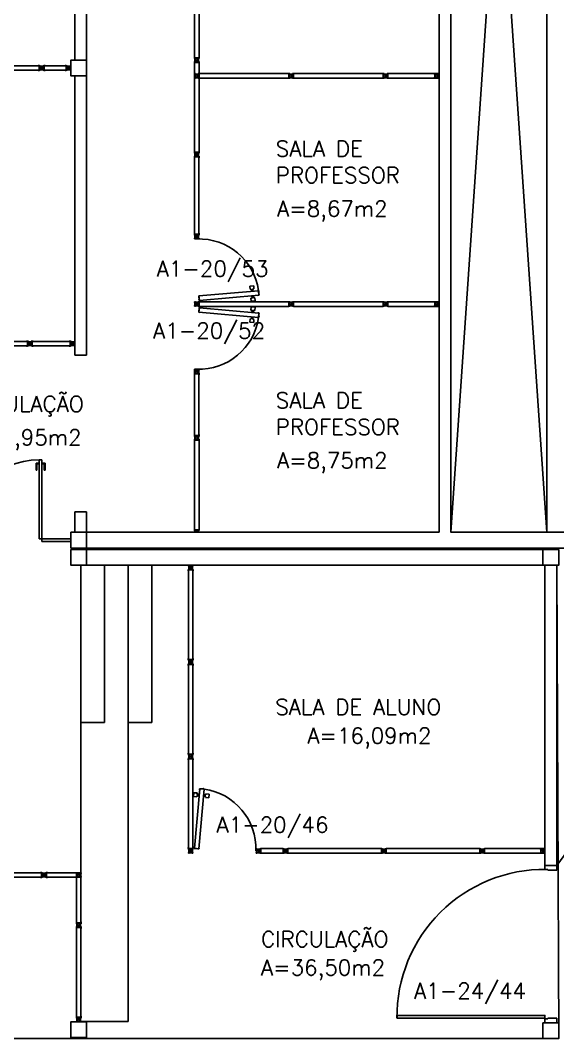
# Model space of a CAD drawing. Header units: centimetres. Extents: x -15 to 273, y 1 to 137.
# Drawn here: x 3.98 to 10.81, y 43.5 to 56.44 of the extents above; entities that cross this region are included whole.
import ezdxf

# ---------------------------------------------------------------- set-up
doc = ezdxf.new("R2010")
doc.units = ezdxf.units.CM
doc.header["$LTSCALE"] = 0.003
doc.header["$MEASUREMENT"] = 0
doc.layers.get('0').update_dxf_attribs({"linetype": 'CONTINUOUS'})
for name, color, linetype in [('ALV', 2, 'CONTINUOUS'), ('AREA', 2, 'CONTINUOUS'), ('COTAS', 1, 'CONTINUOUS'), ('DIV', 2, 'CONTINUOUS'), ('ENDEREÇO NOVO', 2, 'CONTINUOUS'), ('ESTRUT', 2, 'CONTINUOUS'), ('MACANETA', 2, 'CONTINUOUS'), ('PainelFELTRO', 2, 'CONTINUOUS'), ('PISO', 1, 'CONTINUOUS'), ('PL-Áreas-Depto', 2, 'CONTINUOUS'), ('TEXTO', 2, 'CONTINUOUS')]:
    doc.layers.add(name, color=color, linetype=linetype)
doc.styles.add('UNB-100', font='simplex.shx', dxfattribs={"height": 0.2})

# ---------------------------------------------------------------- blocks, each defined once
blk = doc.blocks.new('PDFT')
at = {"color": 1}
for p, q in [((0.318, 0.979), (0.318, 0.889)), ((0.318, 0.979), (0.358, 0.979)), ((0.328, 0.969), (0.328, 0.889)), ((0.328, 0.969), (0.358, 0.969)), ((0.433, 0.979), (0.393, 0.979)), ((0.423, 0.969), (0.393, 0.969)), ((0.423, 0.969), (0.423, 0.889)), ((0.433, 0.979), (0.433, 0.889)), ((2.362, 0.979), (2.362, 0.889)), ((2.362, 0.979), (2.402, 0.979)), ((2.372, 0.969), (2.372, 0.889)), ((2.372, 0.969), (2.402, 0.969)), ((2.477, 0.979), (2.437, 0.979)), ((2.467, 0.969), (2.437, 0.969)), ((2.467, 0.969), (2.467, 0.889)), ((2.477, 0.979), (2.477, 0.889)), ((0.328, 0.889), (0.318, 0.889)), ((0.423, 0.889), (0.433, 0.889)), ((2.372, 0.889), (2.362, 0.889)), ((2.467, 0.889), (2.477, 0.889))]:
    blk.add_line(p, q, dxfattribs=at)
at = {"color": 2}
for p, q in [((0.358, 0.018), (0.358, 1.019)), ((0.358, 1.019), (0.393, 1.019)), ((0.393, 1.019), (0.393, 0.018)), ((2.402, 1.019), (2.402, 0.018)), ((2.437, 1.019), (2.402, 1.019)), ((2.437, 0.018), (2.437, 1.019)), ((0.358, 0.018), (0, 0.017)), ((0, 0.017), (0, -0.017)), ((0.393, 0.018), (0.358, 0.018)), ((0.358, 0.018), (0.358, -0.017)), ((2.402, 0.018), (2.437, 0.018)), ((2.437, 0.017), (2.437, -0.017)), ((2.437, 0.017), (2.805, 0.017)), ((2.805, 0.017), (2.805, -0.017)), ((0, -0.017), (0.358, -0.017)), ((2.437, -0.017), (2.805, -0.017))]:
    blk.add_line(p, q, dxfattribs=at)
at = {"color": 1}
for centre, start, end in [((0.393, 0.018), 0.0837, 90), ((2.402, 0.018), 90, 179.9163)]:
    blk.add_arc(centre, 1.002, start, end, dxfattribs=at)
blk = doc.blocks.new('DIV12')
for p, q in [((-0.005, 0), (0.005, 0)), ((0, -0.005), (0, 0.005)), ((0.024, 0.018), (0.028, 0.018)), ((0.024, 0.018), (0.024, 0.016)), ((0.024, 0.016), (0.028, 0.016)), ((0.028, 0.03), (0.043, 0.03)), ((0.028, 0.018), (0.028, 0.03)), ((0.028, -0.017), (0.028, 0.016)), ((0.03, 0.028), (1.169, 0.028)), ((0.03, -0.029), (0.03, 0.028)), ((0.043, 0.03), (0.043, 0.028)), ((1.157, 0.03), (1.157, 0.028)), ((1.171, 0.03), (1.157, 0.03)), ((1.169, -0.029), (1.169, 0.028)), ((1.171, 0.018), (1.171, 0.03)), ((1.176, 0.018), (1.171, 0.018)), ((1.176, 0.016), (1.171, 0.016)), ((1.171, -0.017), (1.171, 0.016)), ((1.176, 0.018), (1.176, 0.016)), ((1.195, 0), (1.205, 0)), ((1.2, -0.005), (1.2, 0.005)), ((0.024, -0.017), (0.028, -0.017)), ((0.024, -0.017), (0.024, -0.019)), ((0.024, -0.019), (0.028, -0.019)), ((0.028, -0.031), (0.028, -0.019)), ((0.028, -0.031), (0.043, -0.031)), ((0.03, -0.029), (1.169, -0.029)), ((0.043, -0.029), (0.043, -0.031)), ((1.157, -0.029), (1.157, -0.031)), ((1.171, -0.031), (1.157, -0.031)), ((1.176, -0.017), (1.171, -0.017)), ((1.176, -0.019), (1.171, -0.019)), ((1.171, -0.031), (1.171, -0.019)), ((1.176, -0.017), (1.176, -0.019))]:
    blk.add_line(p, q)
blk = doc.blocks.new('MTDIV')
for p, q in [((-0.0285, 0.0185), (-0.0285, 0.0285)), ((-0.0185, 0.0285), (-0.0285, 0.0285)), ((-0.0265, 0.0185), (-0.0285, 0.0185)), ((-0.0265, 0.0235), (-0.0265, 0.0265)), ((-0.0265, 0.0265), (-0.0185, 0.0265)), ((-0.0265, 0.0235), (0.0265, 0.0235)), ((-0.0215, 0.0235), (-0.0265, 0.0235)), ((-0.0265, 0.0185), (-0.0265, 0.0215)), ((-0.0265, 0.0215), (-0.0235, 0.0215)), ((-0.0235, 0.0215), (-0.0235, -0.0215)), ((-0.0215, 0.0235), (-0.0215, 0.0215)), ((-0.0215, 0.0215), (0.0215, 0.0215)), ((-0.0215, 0.0195), (0.0195, 0.0195)), ((-0.0215, 0.0195), (-0.0215, -0.0195)), ((-0.0185, 0.0265), (-0.0185, 0.0285)), ((-0.0049, 0), (0.0049, 0)), ((0, -0.0049), (0, 0.0049)), ((0.0115, 0.0095), (0.0115, 0.0075)), ((0.0195, 0.0095), (0.0115, 0.0095)), ((0.0215, 0.0075), (0.0115, 0.0075)), ((0.0135, 0.0075), (0.0135, 0.0055)), ((0.0215, 0.0055), (0.0135, 0.0055)), ((0.0185, 0.0265), (0.0185, 0.0285)), ((0.0185, 0.0285), (0.0285, 0.0285)), ((0.0185, 0.0265), (0.0265, 0.0265)), ((0.0195, 0.0195), (0.0195, 0.0095)), ((0.0215, 0.0235), (0.0215, 0.0075)), ((0.0215, 0.0235), (0.0265, 0.0235)), ((0.0215, 0.0055), (0.0215, -0.0055)), ((0.0235, 0.0215), (0.0235, -0.0215)), ((0.0265, 0.0215), (0.0235, 0.0215)), ((0.0265, 0.0235), (0.0265, 0.0265)), ((0.0265, 0.0185), (0.0265, 0.0215)), ((0.0265, 0.0185), (0.0285, 0.0185)), ((0.0285, 0.0185), (0.0285, 0.0285)), ((-0.0285, -0.0185), (-0.0285, -0.0285)), ((-0.0285, -0.0185), (-0.0265, -0.0185)), ((-0.0185, -0.0285), (-0.0285, -0.0285)), ((-0.0265, -0.0185), (-0.0265, -0.0215)), ((-0.0265, -0.0215), (-0.0235, -0.0215)), ((0.0265, -0.0235), (-0.0265, -0.0235)), ((-0.0265, -0.0235), (-0.0265, -0.0265)), ((-0.0215, -0.0235), (-0.0265, -0.0235)), ((-0.0185, -0.0265), (-0.0265, -0.0265)), ((-0.0215, -0.0195), (0.0195, -0.0195)), ((-0.0215, -0.0215), (0.0215, -0.0215)), ((-0.0215, -0.0215), (-0.0215, -0.0235)), ((-0.0185, -0.0265), (-0.0185, -0.0285)), ((0.0115, -0.0075), (0.0115, -0.0095)), ((0.0215, -0.0075), (0.0115, -0.0075)), ((0.0195, -0.0095), (0.0115, -0.0095)), ((0.0135, -0.0055), (0.0135, -0.0075)), ((0.0215, -0.0055), (0.0135, -0.0055)), ((0.0185, -0.0265), (0.0185, -0.0285)), ((0.0265, -0.0265), (0.0185, -0.0265)), ((0.0185, -0.0285), (0.0285, -0.0285)), ((0.0195, -0.0095), (0.0195, -0.0195)), ((0.0215, -0.0075), (0.0215, -0.0235)), ((0.0215, -0.0235), (0.0265, -0.0235)), ((0.0265, -0.0215), (0.0235, -0.0215)), ((0.0265, -0.0185), (0.0265, -0.0215)), ((0.0285, -0.0185), (0.0265, -0.0185)), ((0.0265, -0.0235), (0.0265, -0.0265)), ((0.0285, -0.0185), (0.0285, -0.0285))]:
    blk.add_line(p, q)
blk = doc.blocks.new('PLXD')
at = {"color": 2}
for p, q in [((-0.172, 0.786), (-0.161, 0.787)), ((-0.172, 0.786), (-0.171, 0.772)), ((-0.17, 0.784), (-0.114, 0.789)), ((-0.17, 0.784), (-0.103, 0.028)), ((-0.159, 0.792), (-0.161, 0.792)), ((-0.161, 0.792), (-0.161, 0.787)), ((-0.159, 0.792), (-0.159, 0.787)), ((-0.159, 0.787), (-0.126, 0.79)), ((-0.124, 0.795), (-0.126, 0.795)), ((-0.124, 0.795), (-0.124, 0.79)), ((-0.124, 0.79), (-0.112, 0.791)), ((-0.114, 0.789), (-0.046, 0.033)), ((-0.112, 0.791), (-0.11, 0.777)), ((-0.169, 0.772), (-0.171, 0.772)), ((-0.105, 0.026), (-0.106, 0.04)), ((-0.104, 0.04), (-0.106, 0.04)), ((-0.105, 0.026), (-0.093, 0.027)), ((-0.103, 0.028), (-0.046, 0.033)), ((-0.092, 0.022), (-0.093, 0.027)), ((-0.09, 0.022), (-0.092, 0.022)), ((-0.091, 0.027), (-0.058, 0.03)), ((-0.09, 0.022), (-0.091, 0.027)), ((-0.057, 0.025), (-0.058, 0.03)), ((-0.055, 0.025), (-0.057, 0.025)), ((-0.056, 0.03), (-0.044, 0.031)), ((-0.055, 0.025), (-0.056, 0.03)), ((-0.045, 0.045), (-0.047, 0.045)), ((-0.044, 0.031), (-0.045, 0.045)), ((-0.008, 0), (0.006, 0)), ((0, 0.007), (0, -0.006))]:
    blk.add_line(p, q, dxfattribs=at)
for p, q in [((-0.126, 0.795), (-0.126, 0.79)), ((-0.11, 0.777), (-0.112, 0.777))]:
    blk.add_line(p, q)
at = {"color": 1}
for p, q in [((-0.194, 0.727), (-0.233, 0.723)), ((-0.229, 0.673), (-0.233, 0.723)), ((-0.189, 0.677), (-0.229, 0.673)), ((-0.192, 0.712), (-0.194, 0.727)), ((-0.164, 0.714), (-0.192, 0.712)), ((-0.162, 0.694), (-0.19, 0.692)), ((-0.189, 0.677), (-0.19, 0.692)), ((-0.107, 0.719), (-0.079, 0.722)), ((-0.106, 0.7), (-0.077, 0.702)), ((-0.08, 0.737), (-0.041, 0.74)), ((-0.079, 0.722), (-0.08, 0.737)), ((-0.076, 0.687), (-0.077, 0.702)), ((-0.076, 0.687), (-0.036, 0.691)), ((-0.036, 0.691), (-0.041, 0.74))]:
    blk.add_line(p, q, dxfattribs=at)
blk.add_arc((-0.064, 0.029), 0.764, 98.125, 182.1419, dxfattribs=at)
blk = doc.blocks.new('DIV125')
for p, q in [((0, -0.011), (0, 0.011)), ((0.024, 0.018), (0.028, 0.018)), ((0.024, 0.018), (0.024, 0.016)), ((0.024, 0.016), (0.028, 0.016)), ((0.028, 0.03), (0.043, 0.03)), ((0.028, 0.018), (0.028, 0.03)), ((0.028, -0.017), (0.028, 0.016)), ((0.03, 0.028), (1.219, 0.028)), ((0.03, -0.029), (0.03, 0.028)), ((0.043, 0.03), (0.043, 0.028)), ((1.221, 0.03), (1.207, 0.03)), ((1.207, 0.03), (1.207, 0.028)), ((1.219, -0.029), (1.219, 0.028)), ((1.221, 0.018), (1.221, 0.03)), ((1.226, 0.018), (1.221, 0.018)), ((1.221, -0.017), (1.221, 0.016)), ((1.226, 0.016), (1.221, 0.016)), ((1.226, 0.018), (1.226, 0.016)), ((1.25, -0.011), (1.25, 0.011)), ((0.01, 0), (-0.012, 0)), ((0.024, -0.017), (0.028, -0.017)), ((0.024, -0.017), (0.024, -0.019)), ((0.024, -0.019), (0.028, -0.019)), ((0.028, -0.031), (0.028, -0.019)), ((0.028, -0.031), (0.043, -0.031)), ((0.03, -0.029), (1.219, -0.029)), ((0.043, -0.029), (0.043, -0.031)), ((1.207, -0.029), (1.207, -0.031)), ((1.221, -0.031), (1.207, -0.031)), ((1.226, -0.017), (1.221, -0.017)), ((1.221, -0.031), (1.221, -0.019)), ((1.226, -0.019), (1.221, -0.019)), ((1.226, -0.017), (1.226, -0.019)), ((1.24, 0), (1.262, 0))]:
    blk.add_line(p, q)

msp = doc.modelspace()

# ---------------------------------------------------------------- linework, layer by layer
at = {"color": 1}
for p, q in [((10.676, 49.937), (9.457, 67.737)), ((10.676, 67.737), (9.457, 49.937))]:
    msp.add_line(p, q, dxfattribs=at)
at = {"color": 2}
for p, q in [((10.652, 45.703), (10.802, 45.703)), ((10.652, 45.653), (10.652, 45.703)), ((10.802, 45.703), (10.802, 45.643)), ((10.687, 45.653), (10.652, 45.653)), ((10.687, 45.643), (10.687, 45.653)), ((10.802, 45.643), (10.687, 45.643)), ((10.652, 43.753), (10.652, 43.703)), ((10.687, 43.753), (10.652, 43.753)), ((10.687, 43.763), (10.687, 43.753)), ((10.802, 43.763), (10.687, 43.763)), ((10.802, 43.703), (10.802, 43.763)), ((10.652, 43.703), (10.802, 43.703))]:
    msp.add_line(p, q, dxfattribs=at)
at = {"layer": 'ALV'}
for p, q in [((10.676, 67.737), (10.676, 49.937)), ((4.677, 61.737), (4.677, 55.928)), ((4.827, 61.737), (4.827, 55.928)), ((4.677, 55.737), (4.677, 52.186)), ((4.827, 55.737), (4.827, 52.186)), ((4.677, 50.197), (4.677, 49.937)), ((4.827, 50.197), (4.827, 49.937)), ((4.627, 49.937), (4.627, 49.737)), ((4.827, 49.937), (9.307, 49.937)), ((4.827, 49.937), (4.827, 49.737)), ((9.457, 49.937), (16.677, 49.937)), ((4.827, 49.737), (16.827, 49.737)), ((4.827, 49.717), (10.627, 49.717)), ((4.827, 49.517), (10.627, 49.517)), ((10.802, 49.517), (10.802, 45.703))]:
    msp.add_line(p, q, dxfattribs=at)
at = {"layer": 'ALV', "color": 2}
for p, q in [((10.652, 49.517), (10.652, 45.703)), ((10.652, 45.703), (10.802, 45.703))]:
    msp.add_line(p, q, dxfattribs=at)
at = {"layer": 'COTAS'}
msp.add_line((13.627, 49.567), (10.802, 45.703), dxfattribs=at)
at = {"layer": 'DIV'}
for p, q in [((4.25, 55.837), (4.26, 55.837)), ((4.255, 55.831), (4.255, 55.842)), ((4.279, 55.855), (4.279, 55.853)), ((4.279, 55.855), (4.284, 55.855)), ((4.279, 55.853), (4.284, 55.853)), ((4.279, 55.82), (4.279, 55.818)), ((4.279, 55.82), (4.284, 55.82)), ((4.279, 55.818), (4.284, 55.818)), ((4.284, 55.855), (4.284, 55.867)), ((4.284, 55.867), (4.298, 55.867)), ((4.284, 55.82), (4.284, 55.853)), ((4.284, 55.806), (4.284, 55.818)), ((4.284, 55.806), (4.298, 55.806)), ((4.286, 55.808), (4.286, 55.865)), ((4.286, 55.865), (4.566, 55.865)), ((4.286, 55.808), (4.566, 55.808)), ((4.298, 55.867), (4.298, 55.865)), ((4.298, 55.808), (4.298, 55.806)), ((4.568, 55.867), (4.554, 55.867)), ((4.554, 55.867), (4.554, 55.865)), ((4.554, 55.808), (4.554, 55.806)), ((4.568, 55.806), (4.554, 55.806)), ((4.566, 55.808), (4.566, 55.865)), ((4.568, 55.855), (4.568, 55.867)), ((4.573, 55.855), (4.568, 55.855)), ((4.568, 55.82), (4.568, 55.853)), ((4.573, 55.853), (4.568, 55.853)), ((4.573, 55.82), (4.568, 55.82)), ((4.568, 55.806), (4.568, 55.818)), ((4.573, 55.818), (4.568, 55.818)), ((4.573, 55.855), (4.573, 55.853)), ((4.573, 55.82), (4.573, 55.818)), ((4.592, 55.837), (4.602, 55.837)), ((4.597, 55.831), (4.597, 55.842)), ((8.622, 55.737), (8.632, 55.737)), ((8.627, 55.731), (8.627, 55.742)), ((8.65, 55.755), (8.655, 55.755)), ((8.65, 55.755), (8.65, 55.753)), ((8.65, 55.753), (8.655, 55.753)), ((8.65, 55.72), (8.655, 55.72)), ((8.65, 55.72), (8.65, 55.718)), ((8.65, 55.718), (8.655, 55.718)), ((8.655, 55.767), (8.67, 55.767)), ((8.655, 55.755), (8.655, 55.767)), ((8.655, 55.72), (8.655, 55.753)), ((8.655, 55.706), (8.655, 55.718)), ((8.655, 55.706), (8.67, 55.706)), ((8.657, 55.765), (9.307, 55.765)), ((8.657, 55.708), (8.657, 55.765)), ((8.657, 55.708), (9.307, 55.708)), ((8.67, 55.767), (8.67, 55.765)), ((8.67, 55.708), (8.67, 55.706)), ((6.232, 54.737), (6.222, 54.737)), ((6.232, 54.737), (6.222, 54.737)), ((6.227, 54.731), (6.227, 54.742)), ((6.227, 54.731), (6.227, 54.742)), ((6.208, 54.708), (6.196, 54.708)), ((6.196, 54.708), (6.196, 54.694)), ((6.196, 54.708), (6.196, 54.694)), ((6.208, 54.708), (6.196, 54.708)), ((6.196, 54.694), (6.198, 54.694)), ((6.196, 54.694), (6.198, 54.694)), ((6.255, 54.706), (6.198, 54.706)), ((6.198, 53.724), (6.198, 54.706)), ((6.255, 54.706), (6.198, 54.706)), ((6.208, 54.713), (6.21, 54.713)), ((6.208, 54.713), (6.208, 54.708)), ((6.208, 54.713), (6.208, 54.708)), ((6.208, 54.713), (6.21, 54.713)), ((6.21, 54.713), (6.21, 54.708)), ((6.21, 54.713), (6.21, 54.708)), ((6.243, 54.708), (6.21, 54.708)), ((6.243, 54.708), (6.21, 54.708)), ((6.243, 54.713), (6.245, 54.713)), ((6.243, 54.713), (6.243, 54.708)), ((6.243, 54.713), (6.243, 54.708)), ((6.243, 54.713), (6.245, 54.713)), ((6.245, 54.713), (6.245, 54.708)), ((6.245, 54.713), (6.245, 54.708)), ((6.257, 54.708), (6.245, 54.708)), ((6.257, 54.708), (6.245, 54.708)), ((6.255, 53.724), (6.255, 54.706)), ((6.255, 54.694), (6.257, 54.694)), ((6.255, 54.694), (6.257, 54.694)), ((6.257, 54.708), (6.257, 54.694)), ((6.257, 54.708), (6.257, 54.694)), ((6.196, 53.737), (6.198, 53.737)), ((6.196, 53.722), (6.196, 53.737)), ((6.208, 53.722), (6.196, 53.722)), ((6.255, 53.724), (6.198, 53.724)), ((6.208, 53.717), (6.208, 53.722)), ((6.208, 53.717), (6.21, 53.717)), ((6.21, 53.717), (6.21, 53.722)), ((6.243, 53.722), (6.21, 53.722)), ((6.243, 53.717), (6.243, 53.722)), ((6.243, 53.717), (6.245, 53.717)), ((6.245, 53.717), (6.245, 53.722)), ((6.257, 53.722), (6.245, 53.722)), ((6.255, 53.737), (6.257, 53.737)), ((6.257, 53.722), (6.257, 53.737)), ((6.232, 53.694), (6.222, 53.694)), ((6.227, 53.689), (6.227, 53.699)), ((6.227, 53.689), (6.227, 53.699)), ((8.622, 52.837), (8.632, 52.837)), ((8.627, 52.831), (8.627, 52.842)), ((8.65, 52.855), (8.655, 52.855)), ((8.65, 52.855), (8.65, 52.853)), ((8.65, 52.853), (8.655, 52.853)), ((8.65, 52.82), (8.655, 52.82)), ((8.65, 52.82), (8.65, 52.818)), ((8.65, 52.818), (8.655, 52.818)), ((8.655, 52.867), (8.67, 52.867)), ((8.655, 52.855), (8.655, 52.867)), ((8.655, 52.82), (8.655, 52.853)), ((8.655, 52.806), (8.655, 52.818)), ((8.655, 52.806), (8.67, 52.806)), ((8.657, 52.865), (9.307, 52.865)), ((8.657, 52.808), (8.657, 52.865)), ((8.657, 52.808), (9.307, 52.808)), ((8.67, 52.867), (8.67, 52.865)), ((8.67, 52.808), (8.67, 52.806)), ((4.1, 52.335), (4.11, 52.335)), ((4.105, 52.329), (4.105, 52.34)), ((4.129, 52.353), (4.134, 52.353)), ((4.129, 52.353), (4.129, 52.351)), ((4.129, 52.351), (4.134, 52.351)), ((4.129, 52.318), (4.134, 52.318)), ((4.129, 52.318), (4.129, 52.316)), ((4.129, 52.316), (4.134, 52.316)), ((4.134, 52.365), (4.148, 52.365)), ((4.134, 52.353), (4.134, 52.365)), ((4.134, 52.318), (4.134, 52.351)), ((4.134, 52.304), (4.134, 52.316)), ((4.134, 52.304), (4.148, 52.304)), ((4.136, 52.363), (4.618, 52.363)), ((4.136, 52.306), (4.136, 52.363)), ((4.136, 52.306), (4.618, 52.306)), ((4.148, 52.365), (4.148, 52.363)), ((4.148, 52.306), (4.148, 52.304)), ((4.605, 52.365), (4.605, 52.363)), ((4.62, 52.365), (4.605, 52.365)), ((4.605, 52.306), (4.605, 52.304)), ((4.62, 52.304), (4.605, 52.304)), ((4.618, 52.306), (4.618, 52.363)), ((4.62, 52.353), (4.62, 52.365)), ((4.625, 52.353), (4.62, 52.353)), ((4.625, 52.351), (4.62, 52.351)), ((4.62, 52.318), (4.62, 52.351)), ((4.625, 52.318), (4.62, 52.318)), ((4.625, 52.316), (4.62, 52.316)), ((4.62, 52.304), (4.62, 52.316)), ((4.625, 52.353), (4.625, 52.351)), ((4.625, 52.318), (4.625, 52.316)), ((4.643, 52.335), (4.653, 52.335)), ((4.648, 52.329), (4.648, 52.34)), ((6.208, 51.951), (6.196, 51.951)), ((6.196, 51.951), (6.196, 51.936)), ((6.196, 51.936), (6.198, 51.936)), ((6.198, 51.167), (6.198, 52.008)), ((6.255, 51.949), (6.198, 51.949)), ((6.208, 51.956), (6.21, 51.956)), ((6.208, 51.956), (6.208, 51.951)), ((6.21, 51.956), (6.21, 51.951)), ((6.243, 51.951), (6.21, 51.951)), ((6.232, 51.979), (6.222, 51.979)), ((6.232, 51.979), (6.222, 51.979)), ((6.227, 51.974), (6.227, 51.984)), ((6.227, 51.974), (6.227, 51.984)), ((6.243, 51.956), (6.245, 51.956)), ((6.243, 51.956), (6.243, 51.951)), ((6.245, 51.956), (6.245, 51.951)), ((6.257, 51.951), (6.245, 51.951)), ((6.255, 51.167), (6.255, 52.008)), ((6.255, 51.936), (6.257, 51.936)), ((6.257, 51.951), (6.257, 51.936)), ((6.196, 51.179), (6.198, 51.179)), ((6.196, 51.165), (6.196, 51.179)), ((6.208, 51.165), (6.196, 51.165)), ((6.255, 51.167), (6.198, 51.167)), ((6.208, 51.16), (6.208, 51.165)), ((6.208, 51.16), (6.21, 51.16)), ((6.21, 51.16), (6.21, 51.165)), ((6.243, 51.165), (6.21, 51.165)), ((6.232, 51.137), (6.222, 51.137)), ((6.227, 51.131), (6.227, 51.142)), ((6.243, 51.16), (6.243, 51.165)), ((6.243, 51.16), (6.245, 51.16)), ((6.245, 51.16), (6.245, 51.165)), ((6.257, 51.165), (6.245, 51.165)), ((6.255, 51.179), (6.257, 51.179)), ((6.257, 51.165), (6.257, 51.179)), ((6.198, 49.955), (6.198, 49.965)), ((6.208, 49.965), (6.198, 49.965)), ((6.2, 49.955), (6.198, 49.955)), ((6.2, 49.96), (6.2, 49.963)), ((6.2, 49.963), (6.208, 49.963)), ((6.2, 49.96), (6.253, 49.96)), ((6.205, 49.96), (6.2, 49.96)), ((6.2, 49.955), (6.2, 49.958)), ((6.2, 49.958), (6.203, 49.958)), ((6.203, 49.958), (6.203, 49.937)), ((6.205, 49.96), (6.205, 49.958)), ((6.205, 49.958), (6.248, 49.958)), ((6.205, 49.956), (6.246, 49.956)), ((6.205, 49.956), (6.205, 49.937)), ((6.208, 49.963), (6.208, 49.965)), ((6.245, 49.963), (6.245, 49.965)), ((6.245, 49.965), (6.255, 49.965)), ((6.245, 49.963), (6.253, 49.963)), ((6.246, 49.956), (6.246, 49.946)), ((6.248, 49.96), (6.248, 49.944)), ((6.248, 49.96), (6.253, 49.96)), ((6.25, 49.958), (6.25, 49.937)), ((6.253, 49.958), (6.25, 49.958)), ((6.253, 49.96), (6.253, 49.963)), ((6.253, 49.955), (6.253, 49.958)), ((6.253, 49.955), (6.255, 49.955)), ((6.255, 49.955), (6.255, 49.965)), ((6.232, 49.937), (6.222, 49.937)), ((6.222, 49.937), (6.232, 49.937)), ((6.227, 49.931), (6.227, 49.942)), ((6.227, 49.932), (6.227, 49.941)), ((6.238, 49.946), (6.238, 49.944)), ((6.246, 49.946), (6.238, 49.946)), ((6.248, 49.944), (6.238, 49.944)), ((6.24, 49.944), (6.24, 49.942)), ((6.248, 49.942), (6.24, 49.942)), ((6.248, 49.942), (6.248, 49.937)), ((7.014, 45.888), (7.004, 45.888)), ((7.009, 45.883), (7.009, 45.893)), ((7.033, 45.907), (7.033, 45.905)), ((7.033, 45.907), (7.038, 45.907)), ((7.033, 45.905), (7.038, 45.905)), ((7.033, 45.872), (7.033, 45.87)), ((7.033, 45.872), (7.038, 45.872)), ((7.033, 45.87), (7.038, 45.87)), ((7.038, 45.907), (7.038, 45.919)), ((7.038, 45.919), (7.052, 45.919)), ((7.038, 45.872), (7.038, 45.905)), ((7.038, 45.858), (7.038, 45.87)), ((7.038, 45.858), (7.052, 45.858)), ((7.04, 45.86), (7.04, 45.917)), ((7.325, 45.917), (7.04, 45.917)), ((7.325, 45.86), (7.04, 45.86)), ((7.052, 45.919), (7.052, 45.917)), ((7.052, 45.86), (7.052, 45.858)), ((7.327, 45.919), (7.312, 45.919)), ((7.312, 45.919), (7.312, 45.917)), ((7.312, 45.86), (7.312, 45.858)), ((7.327, 45.858), (7.312, 45.858)), ((7.325, 45.86), (7.325, 45.917)), ((7.327, 45.907), (7.327, 45.919)), ((7.332, 45.907), (7.327, 45.907)), ((7.327, 45.872), (7.327, 45.905)), ((7.332, 45.905), (7.327, 45.905)), ((7.332, 45.872), (7.327, 45.872)), ((7.327, 45.858), (7.327, 45.87)), ((7.332, 45.87), (7.327, 45.87)), ((7.332, 45.907), (7.332, 45.905)), ((7.332, 45.872), (7.332, 45.87)), ((7.36, 45.888), (7.35, 45.888)), ((7.355, 45.883), (7.355, 45.893)), ((8.577, 45.919), (8.562, 45.919)), ((8.562, 45.919), (8.562, 45.917)), ((8.562, 45.86), (8.562, 45.858)), ((8.577, 45.858), (8.562, 45.858)), ((8.575, 45.86), (8.575, 45.917)), ((8.577, 45.907), (8.577, 45.919)), ((8.582, 45.907), (8.577, 45.907)), ((8.577, 45.872), (8.577, 45.905)), ((8.582, 45.905), (8.577, 45.905)), ((8.582, 45.872), (8.577, 45.872)), ((8.577, 45.858), (8.577, 45.87)), ((8.582, 45.87), (8.577, 45.87)), ((8.582, 45.907), (8.582, 45.905)), ((8.582, 45.872), (8.582, 45.87)), ((8.61, 45.888), (8.6, 45.888)), ((8.605, 45.883), (8.605, 45.893)), ((9.827, 45.919), (9.812, 45.919)), ((9.812, 45.919), (9.812, 45.917)), ((9.812, 45.86), (9.812, 45.858)), ((9.827, 45.858), (9.812, 45.858)), ((9.825, 45.86), (9.825, 45.917)), ((9.827, 45.907), (9.827, 45.919)), ((9.832, 45.907), (9.827, 45.907)), ((9.827, 45.872), (9.827, 45.905)), ((9.832, 45.905), (9.827, 45.905)), ((9.832, 45.872), (9.827, 45.872)), ((9.827, 45.858), (9.827, 45.87)), ((9.832, 45.87), (9.827, 45.87)), ((9.832, 45.907), (9.832, 45.905)), ((9.832, 45.872), (9.832, 45.87)), ((9.865, 45.888), (9.844, 45.888)), ((9.86, 45.888), (9.85, 45.888)), ((9.855, 45.899), (9.855, 45.877)), ((9.855, 45.883), (9.855, 45.893)), ((9.879, 45.907), (9.884, 45.907)), ((9.879, 45.905), (9.879, 45.907)), ((9.879, 45.905), (9.884, 45.905)), ((9.879, 45.872), (9.884, 45.872)), ((9.879, 45.87), (9.879, 45.872)), ((9.879, 45.87), (9.884, 45.87)), ((9.884, 45.919), (9.898, 45.919)), ((9.884, 45.919), (9.884, 45.907)), ((9.884, 45.905), (9.884, 45.872)), ((9.884, 45.87), (9.884, 45.858)), ((9.884, 45.858), (9.898, 45.858)), ((9.886, 45.917), (10.652, 45.917)), ((9.886, 45.917), (9.886, 45.86)), ((9.886, 45.86), (10.652, 45.86)), ((9.898, 45.917), (9.898, 45.919)), ((9.898, 45.858), (9.898, 45.86)), ((10.628, 45.888), (10.618, 45.888)), ((10.623, 45.883), (10.623, 45.893)), ((4.242, 45.612), (4.242, 45.614)), ((4.257, 45.614), (4.242, 45.614)), ((4.242, 45.553), (4.242, 45.555)), ((4.257, 45.553), (4.242, 45.553)), ((4.255, 45.612), (4.255, 45.555)), ((4.257, 45.614), (4.257, 45.602)), ((4.262, 45.602), (4.257, 45.602)), ((4.257, 45.6), (4.257, 45.567)), ((4.262, 45.6), (4.257, 45.6)), ((4.262, 45.567), (4.257, 45.567)), ((4.257, 45.565), (4.257, 45.553)), ((4.262, 45.565), (4.257, 45.565)), ((4.262, 45.6), (4.262, 45.602)), ((4.262, 45.565), (4.262, 45.567)), ((4.295, 45.583), (4.274, 45.583)), ((4.29, 45.583), (4.28, 45.583)), ((4.285, 45.572), (4.285, 45.594)), ((4.285, 45.588), (4.285, 45.578)), ((4.309, 45.601), (4.314, 45.601)), ((4.309, 45.601), (4.309, 45.599)), ((4.309, 45.599), (4.314, 45.599)), ((4.309, 45.566), (4.314, 45.566)), ((4.309, 45.566), (4.309, 45.564)), ((4.309, 45.564), (4.314, 45.564)), ((4.314, 45.613), (4.328, 45.613)), ((4.314, 45.601), (4.314, 45.613)), ((4.314, 45.566), (4.314, 45.599)), ((4.314, 45.552), (4.314, 45.564)), ((4.314, 45.552), (4.328, 45.552)), ((4.316, 45.611), (4.755, 45.611)), ((4.316, 45.554), (4.316, 45.611)), ((4.316, 45.554), (4.755, 45.554)), ((4.328, 45.613), (4.328, 45.611)), ((4.328, 45.554), (4.328, 45.552)), ((4.698, 45.611), (4.698, 44.976)), ((4.755, 45.611), (4.755, 44.976)), ((4.698, 44.988), (4.696, 44.988)), ((4.696, 44.974), (4.696, 44.988)), ((4.696, 44.974), (4.708, 44.974)), ((4.698, 44.976), (4.755, 44.976)), ((4.708, 44.969), (4.708, 44.974)), ((4.71, 44.969), (4.708, 44.969)), ((4.71, 44.974), (4.743, 44.974)), ((4.71, 44.969), (4.71, 44.974)), ((4.722, 44.945), (4.732, 44.945)), ((4.727, 44.95), (4.727, 44.94)), ((4.743, 44.969), (4.743, 44.974)), ((4.745, 44.969), (4.743, 44.969)), ((4.745, 44.974), (4.757, 44.974)), ((4.745, 44.969), (4.745, 44.974)), ((4.757, 44.988), (4.755, 44.988)), ((4.757, 44.974), (4.757, 44.988))]:
    msp.add_line(p, q, dxfattribs=at)
at = {"layer": 'ESTRUT'}
for points in [[(4.827, 55.937), (4.627, 55.937), (4.627, 55.737), (4.827, 55.737)], [(4.827, 55.937), (4.627, 55.937), (4.627, 55.737), (4.827, 55.737)], [(4.827, 49.937), (4.627, 49.937), (4.627, 49.737), (4.827, 49.737)], [(4.827, 49.717), (4.627, 49.717), (4.627, 49.517), (4.827, 49.517)], [(10.827, 49.717), (10.627, 49.717), (10.627, 49.517), (10.827, 49.517)], [(4.827, 43.717), (4.627, 43.717), (4.627, 43.517), (4.827, 43.517)], [(10.827, 43.703), (10.627, 43.703), (10.627, 43.503), (10.827, 43.503)]]:
    msp.add_lwpolyline(points, close=True, dxfattribs=at)
at = {"layer": 'MACANETA', "color": 1}
msp.add_lwpolyline([(10.652, 43.763), (10.652, 43.798), (8.772, 43.798), (8.772, 43.763)], close=True, dxfattribs=at)
msp.add_arc((10.644, 43.78), 1.873, 89.2377, 180.5354, dxfattribs=at)
at = {"layer": 'PainelFELTRO'}
for p, q in [((4.827, 52.186), (4.827, 67.737)), ((9.307, 49.937), (9.307, 67.737)), ((9.457, 49.937), (9.457, 67.737)), ((6.255, 53.665), (6.198, 53.665)), ((4.677, 52.186), (4.827, 52.186)), ((6.255, 52.008), (6.198, 52.008)), ((4.677, 50.197), (4.827, 50.197)), ((4.827, 49.937), (4.827, 50.197)), ((4.677, 49.937), (4.827, 49.937))]:
    msp.add_line(p, q, dxfattribs=at)
msp.add_lwpolyline([(9.457, 67.737), (10.676, 67.737), (10.676, 49.937), (9.457, 49.937)], close=True, dxfattribs=at)
at = {"layer": 'PISO'}
for p, q in [((4.755, 45.611), (4.755, 49.517)), ((5.055, 47.519), (5.055, 49.516)), ((5.055, 47.519), (5.055, 49.516)), ((5.355, 43.719), (5.355, 49.516)), ((5.355, 43.721), (5.355, 49.516)), ((5.655, 47.519), (5.655, 49.519)), ((5.655, 47.519), (5.655, 49.519)), ((4.755, 47.519), (5.055, 47.519)), ((5.355, 47.519), (5.655, 47.519)), ((4.755, 43.719), (5.355, 43.719))]:
    msp.add_line(p, q, dxfattribs=at)
at = {"layer": 'PL-Áreas-Depto'}
for points in [[(4.827, 52.186), (4.827, 67.937)], [(-1.373, 43.503), (10.827, 43.503), (10.802, 49.517), (10.627, 49.517), (10.627, 49.717), (4.827, 49.717), (4.827, 49.737), (4.827, 50.197)]]:
    msp.add_lwpolyline(points, dxfattribs=at)

# ---------------------------------------------------------------- block references
at = {"layer": 'DIV'}
for name, p, rotation in [('DIV12', (6.227, 55.937), 90), ('DIV12', (6.227, 54.737), 90), ('PLXD', (6.227, 52.837), 270), ('DIV12', (6.227, 49.937), 90), ('DIV12', (6.15, 49.488), 270), ('DIV12', (6.15, 48.288), 270), ('DIV12', (6.15, 47.088), 270), ('DIV12', (4.727, 44.945), 270)]:
    msp.add_blockref(name, p, dxfattribs=dict(at, rotation=rotation))
for name, p in [('MTDIV', (6.227, 55.937)), ('DIV12', (3.055, 55.837)), ('MTDIV', (4.255, 55.837)), ('MTDIV', (4.597, 55.837)), ('MTDIV', (6.227, 55.737)), ('DIV12', (6.227, 55.737)), ('MTDIV', (7.427, 55.737)), ('DIV12', (7.427, 55.737)), ('MTDIV', (8.627, 55.737)), ('MTDIV', (9.278, 55.737)), ('MTDIV', (6.227, 54.737)), ('MTDIV', (6.227, 53.694)), ('MTDIV', (6.227, 52.837)), ('DIV12', (6.227, 52.837)), ('MTDIV', (7.427, 52.837)), ('DIV12', (7.427, 52.837)), ('MTDIV', (8.627, 52.837)), ('MTDIV', (9.278, 52.837)), ('DIV12', (2.905, 52.335)), ('MTDIV', (4.105, 52.335)), ('MTDIV', (4.648, 52.335)), ('MTDIV', (6.227, 51.979)), ('MTDIV', (6.227, 51.137)), ('PDFT', (1.822, 49.837)), ('MTDIV', (6.15, 49.488)), ('MTDIV', (6.15, 48.288)), ('MTDIV', (6.15, 47.088)), ('MTDIV', (6.15, 45.888)), ('DIV125', (3.035, 45.583)), ('MTDIV', (4.285, 45.583)), ('MTDIV', (4.727, 45.583)), ('MTDIV', (4.727, 44.945)), ('MTDIV', (4.727, 43.745))]:
    msp.add_blockref(name, p, dxfattribs=at)
at = {"layer": 'DIV', "xscale": -1}
for name, p, rotation in [('PLXD', (6.227, 52.837), 270), ('MTDIV', (7.009, 45.888), 180), ('MTDIV', (7.355, 45.888), 180), ('DIV125', (7.355, 45.888), 180), ('MTDIV', (8.605, 45.888), 180), ('DIV125', (8.605, 45.888), 180), ('MTDIV', (9.855, 45.888), 180), ('MTDIV', (10.623, 45.888), 180)]:
    msp.add_blockref(name, p, dxfattribs=dict(at, rotation=rotation))
msp.add_blockref('PLXD', (6.15, 45.888), dxfattribs=at)

# ---------------------------------------------------------------- texts
at = {"layer": 'AREA', "style": 'UNB-100'}
for s, p in [('A=8,67m2', (7.247, 53.949)), ('A=27,95m2', (3.185, 51.043)), ('A=8,75m2', (7.247, 50.751)), ('A=16,09m2', (7.632, 47.252)), ('A=36,50m2', (7.043, 44.306))]:
    msp.add_text(s, height=0.2, dxfattribs=at).set_placement(p)
at = {"layer": 'ENDEREÇO NOVO', "style": 'UNB-100'}
for s, p in [('A1-20/53', (5.717, 53.186)), ('A1-20/52', (5.672, 52.398)), ('A1-20/46', (6.478, 46.12)), ('A1-24/44', (8.989, 44.01))]:
    msp.add_text(s, height=0.2, dxfattribs=at).set_placement(p)
at = {"layer": 'TEXTO', "style": 'UNB-100'}
for s, p in [('SALA DE', (7.232, 54.712)), ('PROFESSOR', (7.232, 54.375)), ('CIRCULAÇÃO', (3.17, 51.468)), ('SALA DE', (7.232, 51.514)), ('PROFESSOR', (7.232, 51.176)), ('SALA DE ALUNO', (7.225, 47.617)), ('CIRCULAÇÃO', (7.043, 44.667))]:
    msp.add_text(s, height=0.2, dxfattribs=at).set_placement(p)

doc.saveas('drawing.dxf')
